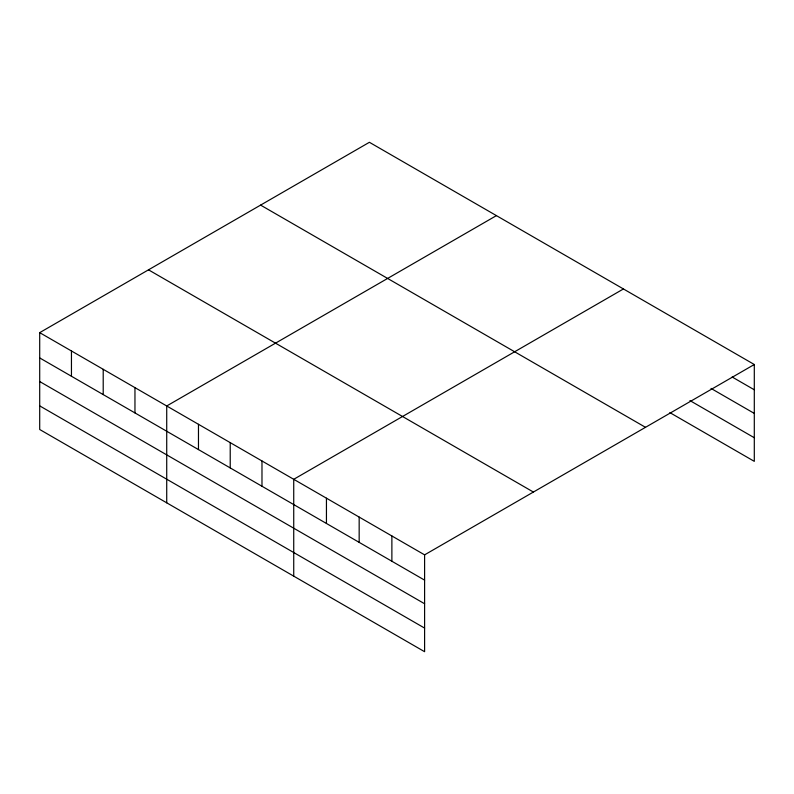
<?xml version="1.0" encoding="UTF-8"?>
<svg xmlns="http://www.w3.org/2000/svg" width="794" height="794" viewBox="0 0 794 794"><rect width="100%" height="100%" fill="white"/><g stroke="black" fill="none" stroke-linecap="round" stroke-linejoin="round"><path stroke-width="1.19" d="M39.7 332.646L424.601 554.857L424.601 651.705L39.7 429.494L39.7 332.646L369.399 142.295L754.3 364.506L754.3 461.354L669.868 412.612M496.419 215.621L166.72 405.972L166.72 502.82M623.439 288.956L293.73 479.308L293.73 576.156M424.601 554.857L754.3 364.506M732.137 376.991L754.3 389.785M711.027 388.425L754.3 413.406M689.926 400.573L754.3 437.742M260.601 205.11L645.502 427.321M148.498 269.831L533.399 492.042M39.7 357.925L424.601 580.136M39.7 381.537L424.601 603.758M39.7 405.873L424.601 628.094M391.879 535.97L391.879 561.249M359.166 517.083L359.166 542.362M326.443 498.195L326.443 523.474M261.98 460.977L261.98 486.256M230.22 442.645L230.22 467.924M198.47 424.304L198.47 449.593M134.96 387.641L134.96 412.92M103.21 369.309L103.21 394.588M71.45 350.978L71.45 376.257"/></g></svg>
